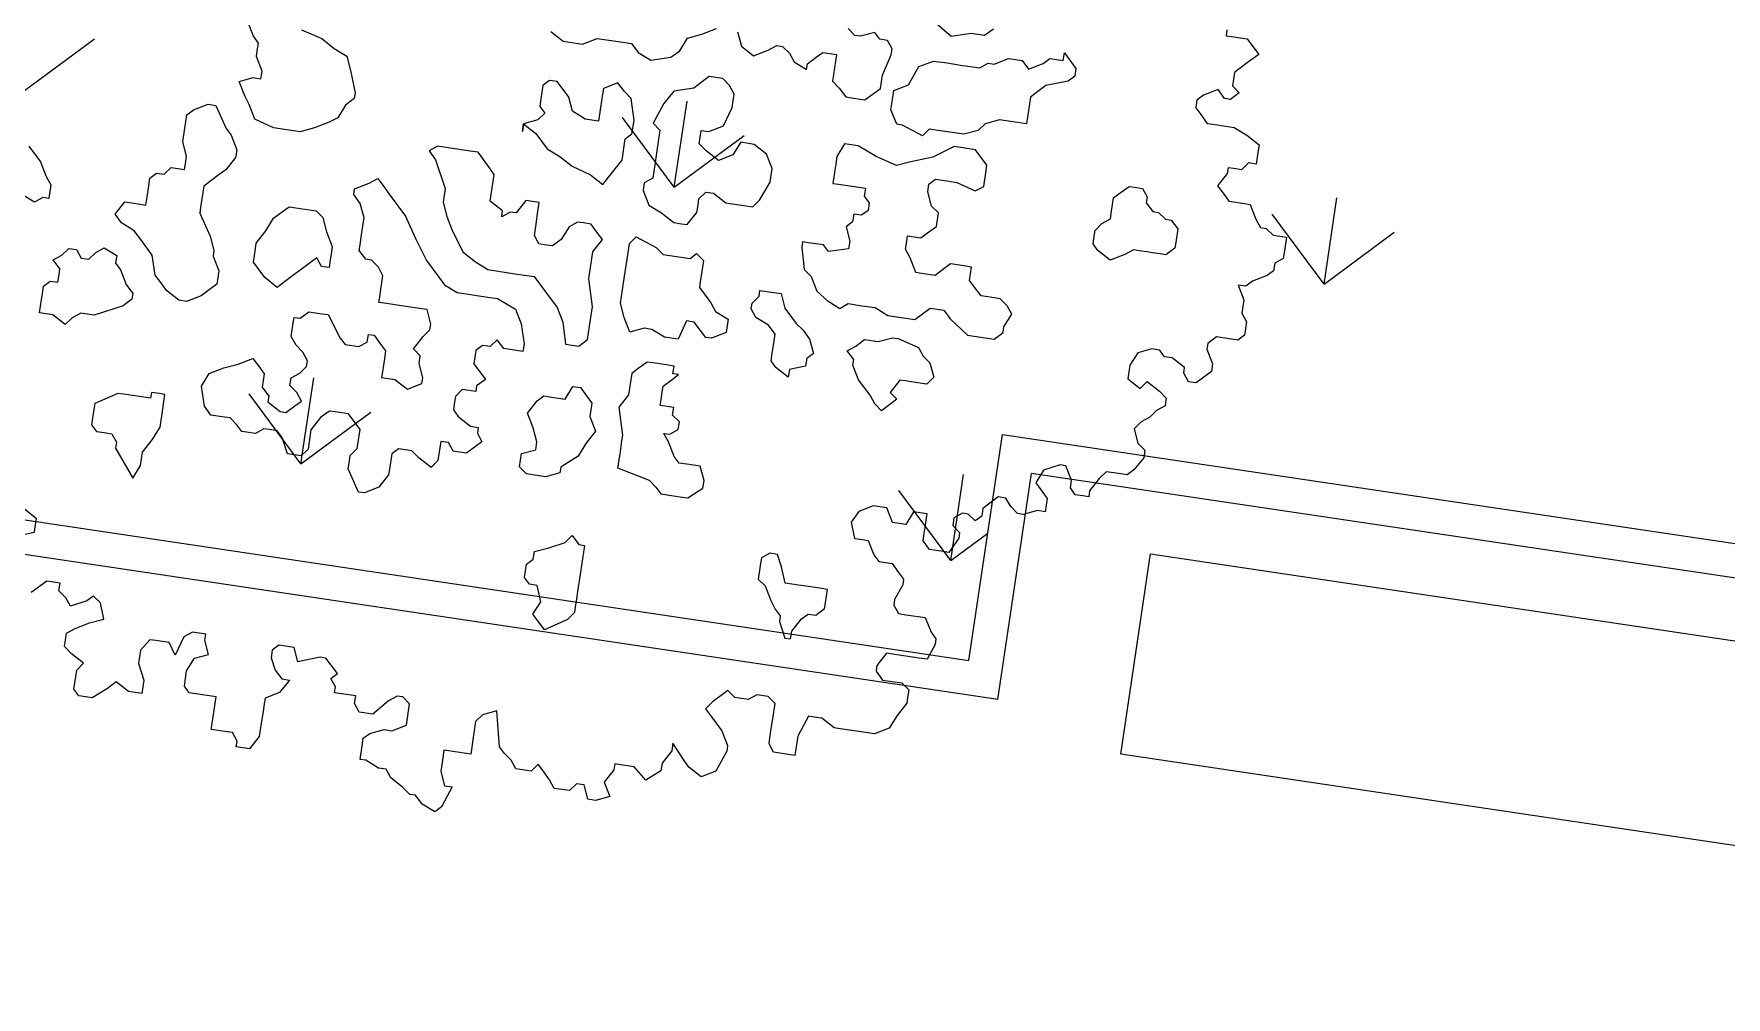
# Model space of a CAD drawing. Header units: millimetres. Extents: x 338 to 506, y 179 to 335.
# Drawn here: x 379.25 to 386.65, y 293.58 to 297.79 of the extents above; entities that cross this region are included whole.
import ezdxf

# ---------------------------------------------------------------- set-up
doc = ezdxf.new("R2010")
doc.units = ezdxf.units.MM
for name, color, linetype in [('ANDEN', 251, 'Continuous'), ('ARBOL-TOP', 3, 'Continuous'), ('MUROS', 32, 'Continuous'), ('REJAS', 151, 'Continuous')]:
    doc.layers.add(name, color=color, linetype=linetype)

# ---------------------------------------------------------------- blocks, each defined once
blk = doc.blocks.new('*X956')
at = {"color": 0}
for p, q in [((112.5023, 123.4541), (112.7717, 123.1847)), ((111.0654, 122.0172), (111.3348, 122.2867)), ((111.0654, 122.0172), (111.3348, 121.7478)), ((111.0654, 122.0172), (111.4464, 122.0172)), ((112.5023, 120.5804), (112.7717, 120.8498)), ((112.5023, 120.5804), (112.7717, 120.311)), ((112.5023, 120.5804), (112.8833, 120.5804)), ((111.0654, 119.1436), (111.3348, 119.413)), ((111.0654, 119.1436), (111.2079, 119.0011)), ((111.0654, 119.1436), (111.4464, 119.1436)), ((112.5023, 117.7067), (112.7717, 117.9761)), ((112.5023, 117.7067), (112.7717, 117.4373)), ((112.5023, 117.7067), (112.8833, 117.7067))]:
    blk.add_line(p, q, dxfattribs=at)
blk = doc.blocks.new('ARBOLITO')
at = {"linetype": 'ByBlock'}
for points in [[(463.2956, 69.1652), (463.2956, 69.1589), (463.3039, 69.1589), (463.3185, 69.1589), (463.333, 69.1444), (463.3247, 69.1361), (463.3185, 69.1298), (463.3102, 69.1215), (463.3102, 69.107), (463.3185, 69.1008), (463.3102, 69.0924), (463.3039, 69.0924), (463.2956, 69.1008), (463.2811, 69.0924), (463.2749, 69.0862), (463.2749, 69.0779), (463.2811, 69.0717), (463.2894, 69.0633), (463.2956, 69.0633), (463.3185, 69.0633), (463.333, 69.0571), (463.3476, 69.0488), (463.3476, 69.0426), (463.3476, 69.028), (463.3393, 69.028), (463.333, 69.0197), (463.3247, 69.0197), (463.3185, 69.0197), (463.3185, 69.0135), (463.3102, 68.9989), (463.3185, 68.9906), (463.3247, 68.9844), (463.3393, 68.9844), (463.3476, 68.9844), (463.3559, 68.9698), (463.3621, 68.9615), (463.3684, 68.9615), (463.3767, 68.9553), (463.3912, 68.9553), (463.3912, 68.9408), (463.3912, 68.9324), (463.3829, 68.9262), (463.3829, 68.9179), (463.3767, 68.9117), (463.3621, 68.9034), (463.3559, 68.8971), (463.3476, 68.8971), (463.3559, 68.8826), (463.3559, 68.868), (463.3621, 68.8597), (463.3621, 68.8452), (463.3559, 68.8389), (463.333, 68.8389), (463.3247, 68.8306), (463.3247, 68.8244), (463.333, 68.8098), (463.333, 68.8015), (463.3185, 68.787), (463.3102, 68.787), (463.3039, 68.7953), (463.3039, 68.8015), (463.2894, 68.8098), (463.2811, 68.8098), (463.2749, 68.8161), (463.2665, 68.8161), (463.252, 68.8098), (463.2458, 68.7953), (463.2458, 68.7808), (463.2603, 68.7724), (463.2665, 68.7808), (463.2811, 68.7724), (463.2894, 68.7662), (463.2894, 68.7579), (463.2811, 68.7517), (463.2749, 68.7434), (463.2665, 68.7371), (463.2603, 68.7288), (463.2665, 68.7143), (463.2749, 68.708), (463.2749, 68.6997), (463.2665, 68.6852), (463.2603, 68.6789), (463.2458, 68.6789), (463.2375, 68.6789), (463.2312, 68.6706), (463.2229, 68.6561), (463.2229, 68.6498), (463.2167, 68.6498), (463.2084, 68.6498), (463.2021, 68.6561), (463.2021, 68.6644), (463.1938, 68.6789), (463.1876, 68.6789), (463.171, 68.6706), (463.1647, 68.6561), (463.1793, 68.6415), (463.1793, 68.627), (463.171, 68.627), (463.1564, 68.6208), (463.1502, 68.6208), (463.1419, 68.627), (463.1356, 68.6353), (463.1273, 68.6353), (463.1128, 68.6208), (463.1128, 68.6124), (463.1065, 68.6062), (463.0982, 68.6124), (463.092, 68.6124), (463.0837, 68.6062), (463.0837, 68.5979), (463.092, 68.5917), (463.092, 68.5854), (463.0837, 68.5688), (463.0775, 68.5688), (463.0629, 68.5688), (463.0546, 68.5771), (463.0546, 68.5854), (463.0546, 68.5917), (463.0546, 68.6062), (463.0401, 68.6062), (463.0338, 68.5917), (463.0193, 68.5917), (463.011, 68.6062), (462.9964, 68.6062), (462.9819, 68.5979), (462.9756, 68.5854), (462.9819, 68.5688), (462.9902, 68.5688), (462.9964, 68.5688), (463.0047, 68.5543), (463.011, 68.548), (463.0255, 68.548), (463.0338, 68.5397), (463.0401, 68.5335), (463.0401, 68.5273), (463.0338, 68.5106), (463.0338, 68.5044), (463.0401, 68.4961), (463.0484, 68.4961), (463.0691, 68.4961), (463.0775, 68.4815), (463.0837, 68.4753), (463.0837, 68.4691), (463.0775, 68.4524), (463.0691, 68.4524), (463.0546, 68.4524), (463.0401, 68.4524), (463.0338, 68.4524), (463.0255, 68.4379), (463.0255, 68.4317), (463.0338, 68.4234), (463.0546, 68.4234), (463.0629, 68.4171), (463.0629, 68.4088), (463.0629, 68.4026), (463.0546, 68.388), (463.0484, 68.3735), (463.0338, 68.3652), (463.0193, 68.3652), (462.9964, 68.3652), (462.9902, 68.3652), (462.9756, 68.3735), (462.9673, 68.3735), (462.9611, 68.3735), (462.9528, 68.3506), (462.9528, 68.3299), (462.9299, 68.3299), (462.9237, 68.3382), (462.9237, 68.3444), (462.9237, 68.3589), (462.9237, 68.3652), (462.9237, 68.3818), (462.9154, 68.388), (462.9029, 68.388), (462.8946, 68.3818), (462.8801, 68.3818), (462.8717, 68.388), (462.8655, 68.3818), (462.8572, 68.3735), (462.851, 68.3652), (462.8572, 68.3589), (462.8717, 68.3444), (462.8801, 68.3299), (462.8801, 68.3236), (462.8717, 68.3008), (462.8572, 68.2925), (462.8427, 68.3008), (462.8364, 68.307), (462.8219, 68.3236), (462.8219, 68.3153), (462.8136, 68.3008), (462.8136, 68.2925), (462.799, 68.28), (462.7845, 68.2925), (462.7699, 68.2925), (462.7637, 68.2925), (462.7637, 68.2862), (462.7554, 68.2717), (462.7637, 68.2571), (462.7491, 68.2509), (462.7408, 68.2509), (462.7346, 68.2654), (462.7263, 68.2654), (462.7201, 68.2571), (462.7034, 68.2571), (462.6972, 68.2654), (462.691, 68.2717), (462.6827, 68.28), (462.6764, 68.2717), (462.6598, 68.2717), (462.6536, 68.28), (462.6453, 68.2862), (462.639, 68.2925), (462.6307, 68.3299), (462.6162, 68.3236), (462.6099, 68.3153), (462.6099, 68.3008), (462.6099, 68.28), (462.5954, 68.28), (462.5808, 68.28), (462.5808, 68.2717), (462.5808, 68.2571), (462.5871, 68.2426), (462.5954, 68.2426), (462.5871, 68.2197), (462.5808, 68.2135), (462.5663, 68.2197), (462.558, 68.228), (462.5517, 68.228), (462.5434, 68.2343), (462.5289, 68.2426), (462.5227, 68.2509), (462.5143, 68.2509), (462.4998, 68.2571), (462.4936, 68.2571), (462.4936, 68.2717), (462.4936, 68.28), (462.4998, 68.2862), (462.5143, 68.2925), (462.5227, 68.2925), (462.5372, 68.3008), (462.5372, 68.3236), (462.5289, 68.3299), (462.5227, 68.3299), (462.5143, 68.3236), (462.4998, 68.307), (462.4853, 68.307), (462.479, 68.3153), (462.479, 68.3236), (462.4562, 68.3236), (462.4562, 68.3299), (462.4499, 68.3382), (462.4562, 68.3444), (462.4416, 68.3589), (462.4354, 68.3589), (462.4125, 68.3506), (462.4063, 68.3652), (462.3897, 68.3652), (462.3834, 68.3589), (462.3834, 68.3506), (462.3897, 68.3382), (462.398, 68.3299), (462.4063, 68.3299), (462.398, 68.3153), (462.3834, 68.307), (462.3834, 68.3008), (462.3834, 68.2925), (462.3834, 68.28), (462.3834, 68.2654), (462.3751, 68.2509), (462.3606, 68.2509), (462.3606, 68.2571), (462.3543, 68.2654), (462.346, 68.2654), (462.3315, 68.2654), (462.3315, 68.2717), (462.3315, 68.2862), (462.3315, 68.3008), (462.3169, 68.3008), (462.3024, 68.3008), (462.2962, 68.307), (462.2962, 68.3153), (462.2962, 68.3236), (462.3024, 68.3382), (462.3169, 68.3444), (462.3107, 68.3589), (462.3107, 68.3652), (462.2962, 68.3652), (462.2879, 68.3589), (462.2816, 68.3382), (462.2733, 68.3506), (462.2588, 68.3506), (462.2525, 68.3506), (462.2442, 68.3382), (462.2442, 68.3236), (462.2525, 68.307), (462.2525, 68.2925), (462.238, 68.2925), (462.2234, 68.3008), (462.2151, 68.2925), (462.2006, 68.28), (462.186, 68.28), (462.1798, 68.2862), (462.1798, 68.307), (462.186, 68.3153), (462.1715, 68.3236), (462.1632, 68.3299), (462.1632, 68.3444), (462.1715, 68.3506), (462.186, 68.3589), (462.2006, 68.3652), (462.1944, 68.3818), (462.186, 68.388), (462.1798, 68.3818), (462.1632, 68.3735), (462.1569, 68.3818), (462.1486, 68.388), (462.1486, 68.3963), (462.1341, 68.3963), (462.1195, 68.3818)], [(462.0905, 68.4379), (462.1133, 68.4462), (462.1133, 68.4524), (462.1133, 68.4608), (462.0988, 68.4691)], [(463.2956, 69.1652), (463.2956, 69.1589), (463.3039, 69.1589), (463.3185, 69.1589), (463.333, 69.1444), (463.3247, 69.1361), (463.3185, 69.1298), (463.3102, 69.1215), (463.3102, 69.107), (463.3185, 69.1008), (463.3102, 69.0924), (463.3039, 69.0924), (463.2956, 69.1008), (463.2811, 69.0924), (463.2749, 69.0862), (463.2749, 69.0779), (463.2811, 69.0717), (463.2894, 69.0633), (463.2956, 69.0633), (463.3185, 69.0633), (463.333, 69.0571), (463.3476, 69.0488), (463.3476, 69.0426), (463.3476, 69.028), (463.3393, 69.028), (463.333, 69.0197), (463.3247, 69.0197), (463.3185, 69.0197), (463.3185, 69.0135), (463.3102, 68.9989), (463.3185, 68.9906), (463.3247, 68.9844), (463.3393, 68.9844), (463.3476, 68.9844), (463.3559, 68.9698), (463.3621, 68.9615), (463.3684, 68.9615), (463.3767, 68.9553), (463.3912, 68.9553), (463.3912, 68.9408), (463.3912, 68.9324), (463.3829, 68.9262), (463.3829, 68.9179), (463.3767, 68.9117), (463.3621, 68.9034), (463.3559, 68.8971), (463.3476, 68.8971), (463.3559, 68.8826), (463.3559, 68.868), (463.3621, 68.8597), (463.3621, 68.8452), (463.3559, 68.8389), (463.333, 68.8389), (463.3247, 68.8306), (463.3247, 68.8244), (463.333, 68.8098), (463.333, 68.8015), (463.3185, 68.787), (463.3102, 68.787), (463.3039, 68.7953), (463.3039, 68.8015), (463.2894, 68.8098), (463.2811, 68.8098), (463.2749, 68.8161), (463.2665, 68.8161), (463.252, 68.8098), (463.2458, 68.7953), (463.2458, 68.7808), (463.2603, 68.7724), (463.2665, 68.7808), (463.2811, 68.7724), (463.2894, 68.7662), (463.2894, 68.7579), (463.2811, 68.7517), (463.2749, 68.7434), (463.2665, 68.7371), (463.2603, 68.7288), (463.2665, 68.7143), (463.2749, 68.708), (463.2749, 68.6997), (463.2665, 68.6852), (463.2603, 68.6789), (463.2458, 68.6789), (463.2375, 68.6789), (463.2312, 68.6706), (463.2229, 68.6561), (463.2229, 68.6498), (463.2167, 68.6498), (463.2084, 68.6498), (463.2021, 68.6561), (463.2021, 68.6644), (463.1938, 68.6789), (463.1876, 68.6789), (463.171, 68.6706), (463.1647, 68.6561), (463.1793, 68.6415), (463.1793, 68.627), (463.171, 68.627), (463.1564, 68.6208), (463.1502, 68.6208), (463.1419, 68.627), (463.1356, 68.6353), (463.1273, 68.6353), (463.1128, 68.6208), (463.1128, 68.6124), (463.1065, 68.6062), (463.0982, 68.6124), (463.092, 68.6124), (463.0837, 68.6062), (463.0837, 68.5979), (463.092, 68.5917), (463.092, 68.5854), (463.0837, 68.5688), (463.0775, 68.5688), (463.0629, 68.5688), (463.0546, 68.5771), (463.0546, 68.5854), (463.0546, 68.5917), (463.0546, 68.6062), (463.0401, 68.6062), (463.0338, 68.5917), (463.0193, 68.5917), (463.011, 68.6062), (462.9964, 68.6062), (462.9819, 68.5979), (462.9756, 68.5854), (462.9819, 68.5688), (462.9902, 68.5688), (462.9964, 68.5688), (463.0047, 68.5543), (463.011, 68.548), (463.0255, 68.548), (463.0338, 68.5397), (463.0401, 68.5335), (463.0401, 68.5273), (463.0338, 68.5106), (463.0338, 68.5044), (463.0401, 68.4961), (463.0484, 68.4961), (463.0691, 68.4961), (463.0775, 68.4815), (463.0837, 68.4753), (463.0837, 68.4691), (463.0775, 68.4524), (463.0691, 68.4524), (463.0546, 68.4524), (463.0401, 68.4524), (463.0338, 68.4524), (463.0255, 68.4379), (463.0255, 68.4317), (463.0338, 68.4234), (463.0546, 68.4234), (463.0629, 68.4171), (463.0629, 68.4088), (463.0629, 68.4026), (463.0546, 68.388), (463.0484, 68.3735), (463.0338, 68.3652), (463.0193, 68.3652), (462.9964, 68.3652), (462.9902, 68.3652), (462.9756, 68.3735), (462.9673, 68.3735), (462.9611, 68.3735), (462.9528, 68.3506), (462.9528, 68.3299), (462.9299, 68.3299), (462.9237, 68.3382), (462.9237, 68.3444), (462.9237, 68.3589), (462.9237, 68.3652), (462.9237, 68.3818), (462.9154, 68.388), (462.9029, 68.388), (462.8946, 68.3818), (462.8801, 68.3818), (462.8717, 68.388), (462.8655, 68.3818), (462.8572, 68.3735), (462.851, 68.3652), (462.8572, 68.3589), (462.8717, 68.3444), (462.8801, 68.3299), (462.8801, 68.3236), (462.8717, 68.3008), (462.8572, 68.2925), (462.8427, 68.3008), (462.8364, 68.307), (462.8219, 68.3236), (462.8219, 68.3153), (462.8136, 68.3008), (462.8136, 68.2925), (462.799, 68.28), (462.7845, 68.2925), (462.7699, 68.2925), (462.7637, 68.2925), (462.7637, 68.2862), (462.7554, 68.2717), (462.7637, 68.2571), (462.7491, 68.2509), (462.7408, 68.2509), (462.7346, 68.2654), (462.7263, 68.2654), (462.7201, 68.2571), (462.7034, 68.2571), (462.6972, 68.2654), (462.691, 68.2717), (462.6827, 68.28), (462.6764, 68.2717), (462.6598, 68.2717), (462.6536, 68.28), (462.6453, 68.2862), (462.639, 68.2925), (462.6307, 68.3299), (462.6162, 68.3236), (462.6099, 68.3153), (462.6099, 68.3008), (462.6099, 68.28), (462.5954, 68.28), (462.5808, 68.28), (462.5808, 68.2717), (462.5808, 68.2571), (462.5871, 68.2426), (462.5954, 68.2426), (462.5871, 68.2197), (462.5808, 68.2135), (462.5663, 68.2197), (462.558, 68.228), (462.5517, 68.228), (462.5434, 68.2343), (462.5289, 68.2426), (462.5227, 68.2509), (462.5143, 68.2509), (462.4998, 68.2571), (462.4936, 68.2571), (462.4936, 68.2717), (462.4936, 68.28), (462.4998, 68.2862), (462.5143, 68.2925), (462.5227, 68.2925), (462.5372, 68.3008), (462.5372, 68.3236), (462.5289, 68.3299), (462.5227, 68.3299), (462.5143, 68.3236), (462.4998, 68.307), (462.4853, 68.307), (462.479, 68.3153), (462.479, 68.3236), (462.4562, 68.3236), (462.4562, 68.3299), (462.4499, 68.3382), (462.4562, 68.3444), (462.4416, 68.3589), (462.4354, 68.3589), (462.4125, 68.3506), (462.4063, 68.3652), (462.3897, 68.3652), (462.3834, 68.3589), (462.3834, 68.3506), (462.3897, 68.3382), (462.398, 68.3299), (462.4063, 68.3299), (462.398, 68.3153), (462.3834, 68.307), (462.3834, 68.3008), (462.3834, 68.2925), (462.3834, 68.28), (462.3834, 68.2654), (462.3751, 68.2509), (462.3606, 68.2509), (462.3606, 68.2571), (462.3543, 68.2654), (462.346, 68.2654), (462.3315, 68.2654), (462.3315, 68.2717), (462.3315, 68.2862), (462.3315, 68.3008), (462.3169, 68.3008), (462.3024, 68.3008), (462.2962, 68.307), (462.2962, 68.3153), (462.2962, 68.3236), (462.3024, 68.3382), (462.3169, 68.3444), (462.3107, 68.3589), (462.3107, 68.3652), (462.2962, 68.3652), (462.2879, 68.3589), (462.2816, 68.3382), (462.2733, 68.3506), (462.2588, 68.3506), (462.2525, 68.3506), (462.2442, 68.3382), (462.2442, 68.3236), (462.2525, 68.307), (462.2525, 68.2925), (462.238, 68.2925), (462.2234, 68.3008), (462.2151, 68.2925), (462.2006, 68.28), (462.186, 68.28), (462.1798, 68.2862), (462.1798, 68.307), (462.186, 68.3153), (462.1715, 68.3236), (462.1632, 68.3299), (462.1632, 68.3444), (462.1715, 68.3506), (462.186, 68.3589), (462.2006, 68.3652), (462.1944, 68.3818), (462.186, 68.388), (462.1798, 68.3818), (462.1632, 68.3735), (462.1569, 68.3818), (462.1486, 68.388), (462.1486, 68.3963), (462.1341, 68.3963), (462.1195, 68.3818)], [(462.0905, 68.4379), (462.1133, 68.4462), (462.1133, 68.4524), (462.1133, 68.4608), (462.0988, 68.4691)], [(462.5808, 69.0571), (462.5954, 69.0488), (462.6162, 69.0488), (462.6307, 69.0571), (462.6536, 69.0571), (462.6681, 69.0571), (462.6764, 69.0488), (462.691, 69.0426), (462.7117, 69.0488), (462.7201, 69.0571), (462.7263, 69.0717), (462.7408, 69.0779), (462.7554, 69.0862)], [(462.7782, 69.0862), (462.7845, 69.0717), (462.799, 69.0633), (462.8136, 69.0717), (462.8219, 69.0779), (462.8281, 69.0779), (462.8364, 69.0717), (462.8427, 69.0633), (462.8572, 69.0571), (462.8572, 69.0633), (462.8655, 69.0717), (462.8717, 69.0779), (462.8863, 69.0779), (462.8863, 69.0633), (462.8863, 69.0488), (462.8946, 69.0426), (462.9029, 69.0343), (462.9091, 69.0343), (462.9237, 69.0343), (462.9382, 69.0488), (462.9382, 69.0633), (462.9445, 69.0862), (462.9445, 69.0924), (462.9382, 69.1008), (462.9299, 69.1008), (462.9237, 69.107), (462.9091, 69.1008), (462.9029, 69.1008), (462.8946, 69.107)], [(462.9819, 69.1298), (463.0047, 69.1153), (463.0255, 69.1215), (463.0401, 69.1215), (463.0484, 69.1298)], [(462.5808, 69.0571), (462.5954, 69.0488), (462.6162, 69.0488), (462.6307, 69.0571), (462.6536, 69.0571), (462.6681, 69.0571), (462.6764, 69.0488), (462.691, 69.0426), (462.7117, 69.0488), (462.7201, 69.0571), (462.7263, 69.0717), (462.7408, 69.0779), (462.7554, 69.0862)], [(462.7782, 69.0862), (462.7845, 69.0717), (462.799, 69.0633), (462.8136, 69.0717), (462.8219, 69.0779), (462.8281, 69.0779), (462.8364, 69.0717), (462.8427, 69.0633), (462.8572, 69.0571), (462.8572, 69.0633), (462.8655, 69.0717), (462.8717, 69.0779), (462.8863, 69.0779), (462.8863, 69.0633), (462.8863, 69.0488), (462.8946, 69.0426), (462.9029, 69.0343), (462.9091, 69.0343), (462.9237, 69.0343), (462.9382, 69.0488), (462.9382, 69.0633), (462.9445, 69.0862), (462.9445, 69.0924), (462.9382, 69.1008), (462.9299, 69.1008), (462.9237, 69.107), (462.9091, 69.1008), (462.9029, 69.1008), (462.8946, 69.107)], [(462.9819, 69.1298), (463.0047, 69.1153), (463.0255, 69.1215), (463.0401, 69.1215), (463.0484, 69.1298)], [(462.9611, 69.0135), (462.9528, 69.028), (462.9528, 69.0343), (462.9528, 69.0488), (462.9673, 69.0571), (462.9756, 69.0779), (462.9902, 69.0862), (463.0047, 69.0862), (463.0193, 69.0862), (463.0401, 69.0862), (463.0484, 69.0924), (463.0546, 69.0924), (463.0691, 69.1008), (463.0837, 69.1008), (463.092, 69.0924), (463.1065, 69.1008), (463.1128, 69.107), (463.1273, 69.107), (463.1273, 69.1153), (463.1419, 69.1008), (463.1419, 69.0924), (463.1356, 69.0862), (463.1128, 69.0779), (463.1065, 69.0717), (463.0982, 69.0633), (463.0982, 69.0488), (463.0982, 69.0343), (463.0837, 69.0343), (463.0691, 69.0343), (463.0546, 69.028), (463.0484, 69.0197), (463.0338, 69.0135), (463.011, 69.0135), (462.9964, 69.0135), (462.9902, 69.0052), (462.9673, 69.0135), (462.9611, 69.0135), (462.9611, 69.0135)], [(462.9611, 69.0135), (462.9528, 69.028), (462.9528, 69.0343), (462.9528, 69.0488), (462.9673, 69.0571), (462.9756, 69.0779), (462.9902, 69.0862), (463.0047, 69.0862), (463.0193, 69.0862), (463.0401, 69.0862), (463.0484, 69.0924), (463.0546, 69.0924), (463.0691, 69.1008), (463.0837, 69.1008), (463.092, 69.0924), (463.1065, 69.1008), (463.1128, 69.107), (463.1273, 69.107), (463.1273, 69.1153), (463.1419, 69.1008), (463.1419, 69.0924), (463.1356, 69.0862), (463.1128, 69.0779), (463.1065, 69.0717), (463.0982, 69.0633), (463.0982, 69.0488), (463.0982, 69.0343), (463.0837, 69.0343), (463.0691, 69.0343), (463.0546, 69.028), (463.0484, 69.0197), (463.0338, 69.0135), (463.011, 69.0135), (462.9964, 69.0135), (462.9902, 69.0052), (462.9673, 69.0135), (462.9611, 69.0135)], [(462.2733, 68.9324), (462.2671, 68.9408), (462.2588, 68.9553), (462.2733, 68.9615), (462.2816, 68.9615), (462.2816, 68.9698), (462.2733, 68.9844), (462.2733, 68.9906), (462.2733, 68.9989), (462.2671, 69.0052), (462.2588, 69.0197)], [(462.3169, 69.0197), (462.3398, 69.0135), (462.3543, 69.0052), (462.3689, 68.9989), (462.3751, 68.9844), (462.3834, 68.9615), (462.3834, 68.9553), (462.3751, 68.947), (462.3689, 68.9324), (462.3606, 68.9262), (462.346, 68.9179), (462.3315, 68.9117), (462.3024, 68.9117), (462.2816, 68.9179), (462.2733, 68.9324), (462.2733, 68.9324)], [(462.2733, 68.9324), (462.2671, 68.9408), (462.2588, 68.9553), (462.2733, 68.9615), (462.2816, 68.9615), (462.2816, 68.9698), (462.2733, 68.9844), (462.2733, 68.9906), (462.2733, 68.9989), (462.2671, 69.0052), (462.2588, 69.0197)], [(462.3169, 69.0197), (462.3398, 69.0135), (462.3543, 69.0052), (462.3689, 68.9989), (462.3751, 68.9844), (462.3834, 68.9615), (462.3834, 68.9553), (462.3751, 68.947), (462.3689, 68.9324), (462.3606, 68.9262), (462.346, 68.9179), (462.3315, 68.9117), (462.3024, 68.9117), (462.2816, 68.9179), (462.2733, 68.9324)], [(462.7034, 68.9034), (462.7117, 68.8888), (462.7263, 68.8826), (462.7408, 68.8743), (462.7491, 68.8743), (462.7554, 68.8743), (462.7637, 68.8888), (462.7637, 68.8971), (462.7637, 68.9034), (462.7699, 68.9117), (462.7782, 68.9117), (462.7928, 68.9034), (462.8073, 68.9034), (462.8219, 68.9034), (462.8281, 68.9117), (462.8364, 68.9324), (462.8364, 68.947), (462.8281, 68.9615), (462.8136, 68.9698), (462.8073, 68.9698), (462.799, 68.9698), (462.7928, 68.9553), (462.7782, 68.947), (462.7637, 68.9553), (462.7554, 68.9615), (462.7554, 68.9761), (462.7637, 68.9761), (462.7782, 68.9844), (462.7845, 69.0052), (462.7845, 69.0197), (462.7782, 69.028), (462.7699, 69.0343), (462.7554, 69.0343), (462.7491, 69.028), (462.7408, 69.0197), (462.7201, 69.0135), (462.7117, 68.9989), (462.7034, 68.9761), (462.7117, 68.9698), (462.7117, 68.9553), (462.7117, 68.9324), (462.7117, 68.9179), (462.7034, 68.9117), (462.7034, 68.9034), (462.7034, 68.9034)], [(462.7034, 68.9034), (462.7117, 68.8888), (462.7263, 68.8826), (462.7408, 68.8743), (462.7491, 68.8743), (462.7554, 68.8743), (462.7637, 68.8888), (462.7637, 68.8971), (462.7637, 68.9034), (462.7699, 68.9117), (462.7782, 68.9117), (462.7928, 68.9034), (462.8073, 68.9034), (462.8219, 68.9034), (462.8281, 68.9117), (462.8364, 68.9324), (462.8364, 68.947), (462.8281, 68.9615), (462.8136, 68.9698), (462.8073, 68.9698), (462.799, 68.9698), (462.7928, 68.9553), (462.7782, 68.947), (462.7637, 68.9553), (462.7554, 68.9615), (462.7554, 68.9761), (462.7637, 68.9761), (462.7782, 68.9844), (462.7845, 69.0052), (462.7845, 69.0197), (462.7782, 69.028), (462.7699, 69.0343), (462.7554, 69.0343), (462.7491, 69.028), (462.7408, 69.0197), (462.7201, 69.0135), (462.7117, 68.9989), (462.7034, 68.9761), (462.7117, 68.9698), (462.7117, 68.9553), (462.7117, 68.9324), (462.7117, 68.9179), (462.7034, 68.9117), (462.7034, 68.9034)], [(462.5663, 68.9553), (462.5808, 68.947), (462.5954, 68.9324), (462.6099, 68.9262), (462.6245, 68.9179), (462.6453, 68.9117), (462.6598, 68.9034), (462.6681, 68.9179), (462.6764, 68.9324), (462.6764, 68.9553), (462.6827, 68.9615), (462.6827, 68.9761), (462.6764, 68.9989), (462.6681, 69.0052), (462.6598, 69.0135), (462.6453, 69.0052), (462.6453, 68.9989), (462.6453, 68.9844), (462.6453, 68.9698), (462.6307, 68.9698), (462.6162, 68.9761), (462.6099, 68.9906), (462.5954, 69.0052), (462.5871, 69.0052), (462.5808, 68.9989), (462.5808, 68.9844), (462.5808, 68.9761), (462.5871, 68.9698), (462.5808, 68.9615), (462.5663, 68.9553), (462.5663, 68.947), (462.5663, 68.9553), (462.5663, 68.9553)], [(462.5663, 68.9553), (462.5808, 68.947), (462.5954, 68.9324), (462.6099, 68.9262), (462.6245, 68.9179), (462.6453, 68.9117), (462.6598, 68.9034), (462.6681, 68.9179), (462.6764, 68.9324), (462.6764, 68.9553), (462.6827, 68.9615), (462.6827, 68.9761), (462.6764, 68.9989), (462.6681, 69.0052), (462.6598, 69.0135), (462.6453, 69.0052), (462.6453, 68.9989), (462.6453, 68.9844), (462.6453, 68.9698), (462.6307, 68.9698), (462.6162, 68.9761), (462.6099, 68.9906), (462.5954, 69.0052), (462.5871, 69.0052), (462.5808, 68.9989), (462.5808, 68.9844), (462.5808, 68.9761), (462.5871, 68.9698), (462.5808, 68.9615), (462.5663, 68.9553), (462.5663, 68.947), (462.5663, 68.9553)], [(462.9091, 68.868), (462.9029, 68.8743), (462.8863, 68.8743), (462.8801, 68.8743), (462.8801, 68.868), (462.8863, 68.8452), (462.8946, 68.8389), (462.9029, 68.8244), (462.9154, 68.8161), (462.9299, 68.8098), (462.9382, 68.8161), (462.9528, 68.8161), (462.9673, 68.8161), (462.9819, 68.8098), (462.9964, 68.8098), (463.011, 68.8098), (463.0255, 68.8244), (463.0401, 68.8244), (463.0484, 68.8161), (463.0691, 68.8015), (463.0837, 68.8015), (463.0982, 68.8015), (463.1065, 68.8098), (463.1065, 68.8161), (463.1128, 68.8306), (463.1065, 68.8389), (463.0982, 68.8452), (463.092, 68.8452), (463.0775, 68.8452), (463.0691, 68.8535), (463.0629, 68.8597), (463.0629, 68.8743), (463.0546, 68.8743), (463.0401, 68.8743), (463.0338, 68.868), (463.0255, 68.8597), (463.011, 68.8597), (463.0047, 68.8597), (462.9964, 68.8743), (462.9902, 68.8826), (462.9902, 68.8888), (462.9902, 68.8971), (463.0047, 68.8971), (463.011, 68.9034), (463.0193, 68.9117), (463.0193, 68.9262), (463.011, 68.9324), (463.0047, 68.947), (463.0047, 68.9553), (463.011, 68.9615), (463.0255, 68.9615), (463.0338, 68.9615), (463.0546, 68.9553), (463.0629, 68.9615), (463.0629, 68.9761), (463.0629, 68.9844), (463.0484, 68.9989), (463.0255, 68.9989), (463.0047, 68.9844), (462.9819, 68.9761), (462.9673, 68.9698), (462.9445, 68.9761), (462.9237, 68.9844), (462.9091, 68.9844), (462.9029, 68.9698), (462.9029, 68.9615), (462.9029, 68.9553), (462.9029, 68.9408), (462.9091, 68.9408), (462.9237, 68.9408), (462.9382, 68.9408), (462.9382, 68.9324), (462.9445, 68.9262), (462.9445, 68.9179), (462.9382, 68.9117), (462.9299, 68.9117), (462.9299, 68.9034), (462.9237, 68.8971), (462.9299, 68.8826), (462.9299, 68.8743), (462.9091, 68.868), (462.9091, 68.868)], [(462.9091, 68.868), (462.9029, 68.8743), (462.8863, 68.8743), (462.8801, 68.8743), (462.8801, 68.868), (462.8863, 68.8452), (462.8946, 68.8389), (462.9029, 68.8244), (462.9154, 68.8161), (462.9299, 68.8098), (462.9382, 68.8161), (462.9528, 68.8161), (462.9673, 68.8161), (462.9819, 68.8098), (462.9964, 68.8098), (463.011, 68.8098), (463.0255, 68.8244), (463.0401, 68.8244), (463.0484, 68.8161), (463.0691, 68.8015), (463.0837, 68.8015), (463.0982, 68.8015), (463.1065, 68.8098), (463.1065, 68.8161), (463.1128, 68.8306), (463.1065, 68.8389), (463.0982, 68.8452), (463.092, 68.8452), (463.0775, 68.8452), (463.0691, 68.8535), (463.0629, 68.8597), (463.0629, 68.8743), (463.0546, 68.8743), (463.0401, 68.8743), (463.0338, 68.868), (463.0255, 68.8597), (463.011, 68.8597), (463.0047, 68.8597), (462.9964, 68.8743), (462.9902, 68.8826), (462.9902, 68.8888), (462.9902, 68.8971), (463.0047, 68.8971), (463.011, 68.9034), (463.0193, 68.9117), (463.0193, 68.9262), (463.011, 68.9324), (463.0047, 68.947), (463.0047, 68.9553), (463.011, 68.9615), (463.0255, 68.9615), (463.0338, 68.9615), (463.0546, 68.9553), (463.0629, 68.9615), (463.0629, 68.9761), (463.0629, 68.9844), (463.0484, 68.9989), (463.0255, 68.9989), (463.0047, 68.9844), (462.9819, 68.9761), (462.9673, 68.9698), (462.9445, 68.9761), (462.9237, 68.9844), (462.9091, 68.9844), (462.9029, 68.9698), (462.9029, 68.9615), (462.9029, 68.9553), (462.9029, 68.9408), (462.9091, 68.9408), (462.9237, 68.9408), (462.9382, 68.9408), (462.9382, 68.9324), (462.9445, 68.9262), (462.9445, 68.9179), (462.9382, 68.9117), (462.9299, 68.9117), (462.9299, 68.9034), (462.9237, 68.8971), (462.9299, 68.8826), (462.9299, 68.8743), (462.9091, 68.868)], [(463.2375, 68.9179), (463.2312, 68.9179), (463.2229, 68.9117), (463.2084, 68.9034), (463.1938, 68.9117), (463.1876, 68.9179), (463.1876, 68.9262), (463.1876, 68.9324), (463.1938, 68.9408), (463.2021, 68.947), (463.2021, 68.9553), (463.2021, 68.9698), (463.2084, 68.9761), (463.2167, 68.9844), (463.2229, 68.9844), (463.2312, 68.9844), (463.2375, 68.9761), (463.2375, 68.9698), (463.2458, 68.9615), (463.252, 68.9615), (463.2603, 68.9553), (463.2665, 68.9553), (463.2749, 68.947), (463.2749, 68.9324), (463.2749, 68.9262), (463.2665, 68.9179), (463.2603, 68.9179), (463.252, 68.9179), (463.2458, 68.9179), (463.2375, 68.9179), (463.2375, 68.9179)], [(463.2375, 68.9179), (463.2312, 68.9179), (463.2229, 68.9117), (463.2084, 68.9034), (463.1938, 68.9117), (463.1876, 68.9179), (463.1876, 68.9262), (463.1876, 68.9324), (463.1938, 68.9408), (463.2021, 68.947), (463.2021, 68.9553), (463.2021, 68.9698), (463.2084, 68.9761), (463.2167, 68.9844), (463.2229, 68.9844), (463.2312, 68.9844), (463.2375, 68.9761), (463.2375, 68.9698), (463.2458, 68.9615), (463.252, 68.9615), (463.2603, 68.9553), (463.2665, 68.9553), (463.2749, 68.947), (463.2749, 68.9324), (463.2749, 68.9262), (463.2665, 68.9179), (463.2603, 68.9179), (463.252, 68.9179), (463.2458, 68.9179), (463.2375, 68.9179)], [(462.2297, 68.7143), (462.2151, 68.7226), (462.2089, 68.7288), (462.2006, 68.7371), (462.1944, 68.7579), (462.1798, 68.7724), (462.1715, 68.7808), (462.1569, 68.787), (462.1486, 68.7953), (462.1569, 68.8098), (462.1715, 68.8098), (462.1798, 68.8098), (462.1798, 68.8161), (462.1798, 68.8306), (462.1798, 68.8389), (462.186, 68.8452), (462.1944, 68.8452), (462.2006, 68.8535), (462.2151, 68.8535), (462.2151, 68.8597), (462.2151, 68.868), (462.2089, 68.8826), (462.2089, 68.8971), (462.2089, 68.9117), (462.2151, 68.9179), (462.2297, 68.9262), (462.238, 68.9262), (462.2525, 68.9034), (462.2588, 68.8971), (462.2671, 68.8826), (462.2671, 68.8743), (462.2588, 68.8597), (462.2525, 68.8535), (462.238, 68.8389), (462.238, 68.8161), (462.238, 68.8098), (462.2525, 68.787), (462.2588, 68.7724), (462.2588, 68.7662), (462.2671, 68.7517), (462.2671, 68.7371), (462.2588, 68.7288), (462.2525, 68.7226), (462.238, 68.7143), (462.2297, 68.7143), (462.2297, 68.7143)], [(462.2297, 68.7143), (462.2151, 68.7226), (462.2089, 68.7288), (462.2006, 68.7371), (462.1944, 68.7579), (462.1798, 68.7724), (462.1715, 68.7808), (462.1569, 68.787), (462.1486, 68.7953), (462.1569, 68.8098), (462.1715, 68.8098), (462.1798, 68.8098), (462.1798, 68.8161), (462.1798, 68.8306), (462.1798, 68.8389), (462.186, 68.8452), (462.1944, 68.8452), (462.2006, 68.8535), (462.2151, 68.8535), (462.2151, 68.8597), (462.2151, 68.868), (462.2089, 68.8826), (462.2089, 68.8971), (462.2089, 68.9117), (462.2151, 68.9179), (462.2297, 68.9262), (462.238, 68.9262), (462.2525, 68.9034), (462.2588, 68.8971), (462.2671, 68.8826), (462.2671, 68.8743), (462.2588, 68.8597), (462.2525, 68.8535), (462.238, 68.8389), (462.238, 68.8161), (462.238, 68.8098), (462.2525, 68.787), (462.2588, 68.7724), (462.2588, 68.7662), (462.2671, 68.7517), (462.2671, 68.7371), (462.2588, 68.7288), (462.2525, 68.7226), (462.238, 68.7143), (462.2297, 68.7143)], [(462.4707, 68.9117), (462.479, 68.9034), (462.4936, 68.8743), (462.4936, 68.8597), (462.4998, 68.8452), (462.5081, 68.8306), (462.5227, 68.8098), (462.5372, 68.8015), (462.5517, 68.7953), (462.5808, 68.7953), (462.6016, 68.7953), (462.6162, 68.7808), (462.6307, 68.7662), (462.639, 68.7517), (462.6453, 68.7288), (462.6598, 68.7288), (462.6681, 68.7371), (462.6681, 68.7517), (462.6681, 68.7724), (462.6598, 68.8015), (462.6598, 68.8161), (462.6598, 68.8306), (462.6681, 68.8452), (462.6598, 68.8535), (462.6536, 68.8597), (462.6453, 68.8597), (462.639, 68.8597), (462.6307, 68.8535), (462.6245, 68.8389), (462.6162, 68.8306), (462.6099, 68.8306), (462.6016, 68.8306), (462.5954, 68.8389), (462.5954, 68.8535), (462.5954, 68.8597), (462.5954, 68.8743), (462.5808, 68.8743), (462.5725, 68.8597), (462.5663, 68.8597), (462.558, 68.8535), (462.558, 68.8597), (462.5434, 68.868), (462.5434, 68.8826), (462.5434, 68.8971), (462.5372, 68.9034), (462.5227, 68.9179), (462.5143, 68.9179), (462.4998, 68.9179), (462.479, 68.9179), (462.4707, 68.9117), (462.4707, 68.9117)], [(462.4707, 68.9117), (462.479, 68.9034), (462.4936, 68.8743), (462.4936, 68.8597), (462.4998, 68.8452), (462.5081, 68.8306), (462.5227, 68.8098), (462.5372, 68.8015), (462.5517, 68.7953), (462.5808, 68.7953), (462.6016, 68.7953), (462.6162, 68.7808), (462.6307, 68.7662), (462.639, 68.7517), (462.6453, 68.7288), (462.6598, 68.7288), (462.6681, 68.7371), (462.6681, 68.7517), (462.6681, 68.7724), (462.6598, 68.8015), (462.6598, 68.8161), (462.6598, 68.8306), (462.6681, 68.8452), (462.6598, 68.8535), (462.6536, 68.8597), (462.6453, 68.8597), (462.639, 68.8597), (462.6307, 68.8535), (462.6245, 68.8389), (462.6162, 68.8306), (462.6099, 68.8306), (462.6016, 68.8306), (462.5954, 68.8389), (462.5954, 68.8535), (462.5954, 68.8597), (462.5954, 68.8743), (462.5808, 68.8743), (462.5725, 68.8597), (462.5663, 68.8597), (462.558, 68.8535), (462.558, 68.8597), (462.5434, 68.868), (462.5434, 68.8826), (462.5434, 68.8971), (462.5372, 68.9034), (462.5227, 68.9179), (462.5143, 68.9179), (462.4998, 68.9179), (462.479, 68.9179), (462.4707, 68.9117)], [(462.0468, 68.8535), (462.0614, 68.8389), (462.0697, 68.8244), (462.0759, 68.8161), (462.0759, 68.8015), (462.0697, 68.8015), (462.0614, 68.7953), (462.0468, 68.8015)], [(462.0468, 68.8535), (462.0614, 68.8389), (462.0697, 68.8244), (462.0759, 68.8161), (462.0759, 68.8015), (462.0697, 68.8015), (462.0614, 68.7953), (462.0468, 68.8015)], [(462.2671, 68.627), (462.2733, 68.6415), (462.2879, 68.6498), (462.3024, 68.6561), (462.3169, 68.6644), (462.3253, 68.6561), (462.3315, 68.6498), (462.3315, 68.6353), (462.3398, 68.627), (462.3398, 68.6208), (462.3543, 68.6124), (462.3606, 68.6124), (462.3689, 68.6208), (462.3751, 68.627), (462.3689, 68.6353), (462.3606, 68.6415), (462.3606, 68.6498), (462.3689, 68.6561), (462.3751, 68.6644), (462.3751, 68.6706), (462.3689, 68.6789), (462.3606, 68.6852), (462.3543, 68.6935), (462.3543, 68.708), (462.3543, 68.7143), (462.3606, 68.7143), (462.3689, 68.7226), (462.3834, 68.7226), (462.3897, 68.7226), (462.4063, 68.6997), (462.4125, 68.6935), (462.4271, 68.6935), (462.4354, 68.6997), (462.4354, 68.708), (462.4416, 68.708), (462.4499, 68.6997), (462.4562, 68.6935), (462.4562, 68.6852), (462.4562, 68.6706), (462.4562, 68.6644), (462.4707, 68.6644), (462.4853, 68.6561), (462.4998, 68.6644), (462.4998, 68.6706), (462.4936, 68.6852), (462.4936, 68.6935), (462.4853, 68.6997), (462.4936, 68.7143), (462.4998, 68.7226), (462.4998, 68.7288), (462.4936, 68.7434), (462.4853, 68.7434), (462.4707, 68.7434), (462.4499, 68.7434), (462.4416, 68.7434), (462.4416, 68.7517), (462.4416, 68.7579), (462.4416, 68.7724), (462.4354, 68.7808), (462.4271, 68.787), (462.4208, 68.787), (462.4125, 68.7953), (462.4125, 68.8015), (462.4125, 68.8098), (462.4125, 68.8244), (462.4125, 68.8306), (462.4063, 68.8452), (462.398, 68.8535), (462.398, 68.8597), (462.4125, 68.868), (462.4208, 68.8743), (462.4271, 68.868), (462.4354, 68.8597), (462.4562, 68.8389), (462.4707, 68.8161), (462.4853, 68.7953), (462.4936, 68.787), (462.5081, 68.7724), (462.5227, 68.7662), (462.5372, 68.7662), (462.558, 68.7662), (462.5663, 68.7662), (462.5871, 68.7579), (462.5954, 68.7434), (462.6016, 68.7226), (462.6016, 68.7143), (462.5808, 68.7143), (462.5725, 68.7226), (462.5663, 68.7143), (462.558, 68.7143), (462.5517, 68.708), (462.5517, 68.6935), (462.5663, 68.6789), (462.558, 68.6706), (462.558, 68.6644), (462.5434, 68.6644), (462.5372, 68.6561), (462.5372, 68.6498), (462.5372, 68.6415), (462.5434, 68.6353), (462.558, 68.627), (462.5663, 68.627), (462.5663, 68.6208), (462.5725, 68.6124), (462.5663, 68.6062), (462.558, 68.5979), (462.5434, 68.5979), (462.5372, 68.6062), (462.5289, 68.6062), (462.5289, 68.5854), (462.5227, 68.5771), (462.5081, 68.5854), (462.4998, 68.5917), (462.4853, 68.5917), (462.479, 68.5854), (462.479, 68.5688), (462.479, 68.5626), (462.4707, 68.548), (462.4562, 68.5397), (462.4499, 68.5397), (462.4354, 68.5626), (462.4354, 68.5688), (462.4354, 68.5771), (462.4416, 68.5854), (462.4416, 68.6062), (462.4271, 68.6208), (462.4125, 68.6208), (462.4063, 68.6208), (462.398, 68.6124), (462.3897, 68.5979), (462.3897, 68.5771), (462.3834, 68.5688), (462.3689, 68.5688), (462.3606, 68.5854), (462.3543, 68.5917), (462.346, 68.5917), (462.3398, 68.5917), (462.3315, 68.5854), (462.3169, 68.5854), (462.3107, 68.5917), (462.3024, 68.5979), (462.2962, 68.5979), (462.2816, 68.5979), (462.2733, 68.6062), (462.2671, 68.627), (462.2671, 68.627)], [(462.2671, 68.627), (462.2733, 68.6415), (462.2879, 68.6498), (462.3024, 68.6561), (462.3169, 68.6644), (462.3253, 68.6561), (462.3315, 68.6498), (462.3315, 68.6353), (462.3398, 68.627), (462.3398, 68.6208), (462.3543, 68.6124), (462.3606, 68.6124), (462.3689, 68.6208), (462.3751, 68.627), (462.3689, 68.6353), (462.3606, 68.6415), (462.3606, 68.6498), (462.3689, 68.6561), (462.3751, 68.6644), (462.3751, 68.6706), (462.3689, 68.6789), (462.3606, 68.6852), (462.3543, 68.6935), (462.3543, 68.708), (462.3543, 68.7143), (462.3606, 68.7143), (462.3689, 68.7226), (462.3834, 68.7226), (462.3897, 68.7226), (462.4063, 68.6997), (462.4125, 68.6935), (462.4271, 68.6935), (462.4354, 68.6997), (462.4354, 68.708), (462.4416, 68.708), (462.4499, 68.6997), (462.4562, 68.6935), (462.4562, 68.6852), (462.4562, 68.6706), (462.4562, 68.6644), (462.4707, 68.6644), (462.4853, 68.6561), (462.4998, 68.6644), (462.4998, 68.6706), (462.4936, 68.6852), (462.4936, 68.6935), (462.4853, 68.6997), (462.4936, 68.7143), (462.4998, 68.7226), (462.4998, 68.7288), (462.4936, 68.7434), (462.4853, 68.7434), (462.4707, 68.7434), (462.4499, 68.7434), (462.4416, 68.7434), (462.4416, 68.7517), (462.4416, 68.7579), (462.4416, 68.7724), (462.4354, 68.7808), (462.4271, 68.787), (462.4208, 68.787), (462.4125, 68.7953), (462.4125, 68.8015), (462.4125, 68.8098), (462.4125, 68.8244), (462.4125, 68.8306), (462.4063, 68.8452), (462.398, 68.8535), (462.398, 68.8597), (462.4125, 68.868), (462.4208, 68.8743), (462.4271, 68.868), (462.4354, 68.8597), (462.4562, 68.8389), (462.4707, 68.8161), (462.4853, 68.7953), (462.4936, 68.787), (462.5081, 68.7724), (462.5227, 68.7662), (462.5372, 68.7662), (462.558, 68.7662), (462.5663, 68.7662), (462.5871, 68.7579), (462.5954, 68.7434), (462.6016, 68.7226), (462.6016, 68.7143), (462.5808, 68.7143), (462.5725, 68.7226), (462.5663, 68.7143), (462.558, 68.7143), (462.5517, 68.708), (462.5517, 68.6935), (462.5663, 68.6789), (462.558, 68.6706), (462.558, 68.6644), (462.5434, 68.6644), (462.5372, 68.6561), (462.5372, 68.6498), (462.5372, 68.6415), (462.5434, 68.6353), (462.558, 68.627), (462.5663, 68.627), (462.5663, 68.6208), (462.5725, 68.6124), (462.5663, 68.6062), (462.558, 68.5979), (462.5434, 68.5979), (462.5372, 68.6062), (462.5289, 68.6062), (462.5289, 68.5854), (462.5227, 68.5771), (462.5081, 68.5854), (462.4998, 68.5917), (462.4853, 68.5917), (462.479, 68.5854), (462.479, 68.5688), (462.479, 68.5626), (462.4707, 68.548), (462.4562, 68.5397), (462.4499, 68.5397), (462.4354, 68.5626), (462.4354, 68.5688), (462.4354, 68.5771), (462.4416, 68.5854), (462.4416, 68.6062), (462.4271, 68.6208), (462.4125, 68.6208), (462.4063, 68.6208), (462.398, 68.6124), (462.3897, 68.5979), (462.3897, 68.5771), (462.3834, 68.5688), (462.3689, 68.5688), (462.3606, 68.5854), (462.3543, 68.5917), (462.346, 68.5917), (462.3398, 68.5917), (462.3315, 68.5854), (462.3169, 68.5854), (462.3107, 68.5917), (462.3024, 68.5979), (462.2962, 68.5979), (462.2816, 68.5979), (462.2733, 68.6062), (462.2671, 68.627)], [(462.7034, 68.7662), (462.6972, 68.7808), (462.6972, 68.7953), (462.6972, 68.8098), (462.6972, 68.8306), (462.6972, 68.8452), (462.7034, 68.8535), (462.7263, 68.8452), (462.7346, 68.8389), (462.7491, 68.8389), (462.7637, 68.8389), (462.7699, 68.8452), (462.7782, 68.8389), (462.7782, 68.8244), (462.7782, 68.8161), (462.7782, 68.8098), (462.7928, 68.7953), (462.799, 68.787), (462.8136, 68.7808), (462.8136, 68.7662), (462.799, 68.7579), (462.7928, 68.7579), (462.7782, 68.7724), (462.7699, 68.7724), (462.7637, 68.7517), (462.7491, 68.7517), (462.7346, 68.7579), (462.7263, 68.7579), (462.7117, 68.7517), (462.7034, 68.7662), (462.7034, 68.7662)], [(462.7034, 68.7662), (462.6972, 68.7808), (462.6972, 68.7953), (462.6972, 68.8098), (462.6972, 68.8306), (462.6972, 68.8452), (462.7034, 68.8535), (462.7263, 68.8452), (462.7346, 68.8389), (462.7491, 68.8389), (462.7637, 68.8389), (462.7699, 68.8452), (462.7782, 68.8389), (462.7782, 68.8244), (462.7782, 68.8161), (462.7782, 68.8098), (462.7928, 68.7953), (462.799, 68.787), (462.8136, 68.7808), (462.8136, 68.7662), (462.799, 68.7579), (462.7928, 68.7579), (462.7782, 68.7724), (462.7699, 68.7724), (462.7637, 68.7517), (462.7491, 68.7517), (462.7346, 68.7579), (462.7263, 68.7579), (462.7117, 68.7517), (462.7034, 68.7662)], [(462.346, 68.7579), (462.3398, 68.7517), (462.3315, 68.7434), (462.3169, 68.7517), (462.3024, 68.7662), (462.3024, 68.7808), (462.3024, 68.787), (462.3107, 68.8015), (462.3169, 68.8161), (462.3253, 68.8244), (462.3315, 68.8306), (462.346, 68.8306), (462.3606, 68.8306), (462.3689, 68.8244), (462.3751, 68.8098), (462.3834, 68.7953), (462.3834, 68.787), (462.3834, 68.7808), (462.3834, 68.7724), (462.3751, 68.7724), (462.3689, 68.7808), (462.346, 68.7579), (462.346, 68.7579)], [(462.346, 68.7579), (462.3398, 68.7517), (462.3315, 68.7434), (462.3169, 68.7517), (462.3024, 68.7662), (462.3024, 68.7808), (462.3024, 68.787), (462.3107, 68.8015), (462.3169, 68.8161), (462.3253, 68.8244), (462.3315, 68.8306), (462.346, 68.8306), (462.3606, 68.8306), (462.3689, 68.8244), (462.3751, 68.8098), (462.3834, 68.7953), (462.3834, 68.787), (462.3834, 68.7808), (462.3834, 68.7724), (462.3751, 68.7724), (462.3689, 68.7808), (462.346, 68.7579)], [(462.8863, 68.7288), (462.8717, 68.7371), (462.8655, 68.7434), (462.8655, 68.7517), (462.8655, 68.7579), (462.8655, 68.7724), (462.8572, 68.7808), (462.8427, 68.787), (462.8364, 68.7953), (462.8364, 68.8015), (462.8427, 68.8098), (462.8427, 68.8161), (462.8572, 68.8161), (462.8655, 68.8161), (462.8717, 68.8015), (462.8863, 68.787), (462.8946, 68.7808), (462.9029, 68.7724), (462.9091, 68.7579), (462.9029, 68.7517), (462.9029, 68.7434), (462.8863, 68.7371), (462.8863, 68.7288), (462.8863, 68.7288)], [(462.8863, 68.7288), (462.8717, 68.7371), (462.8655, 68.7434), (462.8655, 68.7517), (462.8655, 68.7579), (462.8655, 68.7724), (462.8572, 68.7808), (462.8427, 68.787), (462.8364, 68.7953), (462.8364, 68.8015), (462.8427, 68.8098), (462.8427, 68.8161), (462.8572, 68.8161), (462.8655, 68.8161), (462.8717, 68.8015), (462.8863, 68.787), (462.8946, 68.7808), (462.9029, 68.7724), (462.9091, 68.7579), (462.9029, 68.7517), (462.9029, 68.7434), (462.8863, 68.7371), (462.8863, 68.7288)], [(462.9902, 68.708), (462.9819, 68.7143), (462.9756, 68.7226), (462.9611, 68.7371), (462.9528, 68.7517), (462.9528, 68.7579), (462.9445, 68.7662), (462.9528, 68.7724), (462.9611, 68.7808), (462.9756, 68.7808), (462.9902, 68.787), (462.9964, 68.787), (463.0193, 68.7808), (463.0255, 68.7724), (463.0338, 68.7662), (463.0401, 68.7517), (463.0338, 68.7434), (463.0193, 68.7434), (463.011, 68.7434), (463.0047, 68.7434), (462.9964, 68.7288), (463.0047, 68.7226), (462.9902, 68.708), (462.9902, 68.708)], [(462.9902, 68.708), (462.9819, 68.7143), (462.9756, 68.7226), (462.9611, 68.7371), (462.9528, 68.7517), (462.9528, 68.7579), (462.9445, 68.7662), (462.9528, 68.7724), (462.9611, 68.7808), (462.9756, 68.7808), (462.9902, 68.787), (462.9964, 68.787), (463.0193, 68.7808), (463.0255, 68.7724), (463.0338, 68.7662), (463.0401, 68.7517), (463.0338, 68.7434), (463.0193, 68.7434), (463.011, 68.7434), (463.0047, 68.7434), (462.9964, 68.7288), (463.0047, 68.7226), (462.9902, 68.708)], [(462.1424, 68.6852), (462.1279, 68.6852), (462.1195, 68.6789), (462.1133, 68.6706), (462.0988, 68.6789), (462.0842, 68.6789), (462.0842, 68.6935), (462.0842, 68.6997), (462.0842, 68.708), (462.0905, 68.7143), (462.0988, 68.7143), (462.0988, 68.7226), (462.0988, 68.7288), (462.0905, 68.7371), (462.0988, 68.7434), (462.105, 68.7517), (462.1133, 68.7517), (462.1195, 68.7434), (462.1279, 68.7434), (462.1341, 68.7517), (462.1424, 68.7579), (462.1569, 68.7517), (462.1569, 68.7434), (462.1632, 68.7371), (462.1715, 68.7226), (462.1798, 68.7143), (462.1798, 68.708), (462.1715, 68.6997), (462.1424, 68.6852), (462.1424, 68.6852)], [(462.1424, 68.6852), (462.1279, 68.6852), (462.1195, 68.6789), (462.1133, 68.6706), (462.0988, 68.6789), (462.0842, 68.6789), (462.0842, 68.6935), (462.0842, 68.6997), (462.0842, 68.708), (462.0905, 68.7143), (462.0988, 68.7143), (462.0988, 68.7226), (462.0988, 68.7288), (462.0905, 68.7371), (462.0988, 68.7434), (462.105, 68.7517), (462.1133, 68.7517), (462.1195, 68.7434), (462.1279, 68.7434), (462.1341, 68.7517), (462.1424, 68.7579), (462.1569, 68.7517), (462.1569, 68.7434), (462.1632, 68.7371), (462.1715, 68.7226), (462.1798, 68.7143), (462.1798, 68.708), (462.1715, 68.6997), (462.1424, 68.6852)], [(462.7554, 68.5979), (462.7637, 68.5917), (462.7699, 68.5854), (462.7928, 68.5854), (462.799, 68.5854), (462.8136, 68.5979), (462.8136, 68.6062), (462.8073, 68.6208), (462.7928, 68.6208), (462.7845, 68.6208), (462.7782, 68.627), (462.7699, 68.6415), (462.7637, 68.6498), (462.7699, 68.6498), (462.7782, 68.6561), (462.7782, 68.6644), (462.7699, 68.6706), (462.7699, 68.6789), (462.7554, 68.6789), (462.7554, 68.6852), (462.7554, 68.6935), (462.7554, 68.6997), (462.7637, 68.708), (462.7699, 68.7143), (462.7637, 68.7143), (462.7637, 68.7226), (462.7554, 68.7226), (462.7408, 68.7226), (462.7346, 68.7226), (462.7263, 68.7143), (462.7201, 68.708), (462.7201, 68.6852), (462.7117, 68.6706), (462.7201, 68.6415), (462.7201, 68.6353), (462.7201, 68.6208), (462.7201, 68.6062), (462.7554, 68.5979), (462.7554, 68.5979)], [(462.7554, 68.5979), (462.7637, 68.5917), (462.7699, 68.5854), (462.7928, 68.5854), (462.799, 68.5854), (462.8136, 68.5979), (462.8136, 68.6062), (462.8073, 68.6208), (462.7928, 68.6208), (462.7845, 68.6208), (462.7782, 68.627), (462.7699, 68.6415), (462.7637, 68.6498), (462.7699, 68.6498), (462.7782, 68.6561), (462.7782, 68.6644), (462.7699, 68.6706), (462.7699, 68.6789), (462.7554, 68.6789), (462.7554, 68.6852), (462.7554, 68.6935), (462.7554, 68.6997), (462.7637, 68.708), (462.7699, 68.7143), (462.7637, 68.7143), (462.7637, 68.7226), (462.7554, 68.7226), (462.7408, 68.7226), (462.7346, 68.7226), (462.7263, 68.7143), (462.7201, 68.708), (462.7201, 68.6852), (462.7117, 68.6706), (462.7201, 68.6415), (462.7201, 68.6353), (462.7201, 68.6208), (462.7201, 68.6062), (462.7554, 68.5979)], [(462.6245, 68.5854), (462.6162, 68.5917), (462.6162, 68.6062), (462.6307, 68.6124), (462.6307, 68.6208), (462.6245, 68.6353), (462.6162, 68.6498), (462.6245, 68.6644), (462.6307, 68.6706), (462.639, 68.6706), (462.6536, 68.6706), (462.6598, 68.6852), (462.6681, 68.6852), (462.6827, 68.6706), (462.6827, 68.6561), (462.691, 68.6415), (462.6827, 68.627), (462.6764, 68.6124), (462.6598, 68.5979), (462.6598, 68.5917), (462.6453, 68.5854), (462.6245, 68.5854), (462.6245, 68.5854)], [(462.6245, 68.5854), (462.6162, 68.5917), (462.6162, 68.6062), (462.6307, 68.6124), (462.6307, 68.6208), (462.6245, 68.6353), (462.6162, 68.6498), (462.6245, 68.6644), (462.6307, 68.6706), (462.639, 68.6706), (462.6536, 68.6706), (462.6598, 68.6852), (462.6681, 68.6852), (462.6827, 68.6706), (462.6827, 68.6561), (462.691, 68.6415), (462.6827, 68.627), (462.6764, 68.6124), (462.6598, 68.5979), (462.6598, 68.5917), (462.6453, 68.5854), (462.6245, 68.5854)], [(462.2089, 68.5189), (462.2151, 68.5335), (462.2151, 68.548), (462.2234, 68.5626), (462.2297, 68.5771), (462.2297, 68.5917), (462.2297, 68.6124), (462.2234, 68.6124), (462.2151, 68.6124), (462.2151, 68.6062), (462.2006, 68.6062), (462.186, 68.6062), (462.1798, 68.6062), (462.1569, 68.5917), (462.1569, 68.5854), (462.1569, 68.5688), (462.1632, 68.5626), (462.1715, 68.5626), (462.1798, 68.5626), (462.186, 68.5543), (462.186, 68.548), (462.2089, 68.5189), (462.2089, 68.5189)], [(462.2089, 68.5189), (462.2151, 68.5335), (462.2151, 68.548), (462.2234, 68.5626), (462.2297, 68.5771), (462.2297, 68.5917), (462.2297, 68.6124), (462.2234, 68.6124), (462.2151, 68.6124), (462.2151, 68.6062), (462.2006, 68.6062), (462.186, 68.6062), (462.1798, 68.6062), (462.1569, 68.5917), (462.1569, 68.5854), (462.1569, 68.5688), (462.1632, 68.5626), (462.1715, 68.5626), (462.1798, 68.5626), (462.186, 68.5543), (462.186, 68.548), (462.2089, 68.5189)], [(462.9299, 68.4524), (462.9299, 68.4608), (462.9382, 68.4753), (462.9445, 68.4815), (462.9528, 68.4815), (462.9611, 68.4899), (462.9611, 68.4961), (462.9611, 68.5106), (462.9528, 68.5106), (462.9382, 68.5106), (462.9299, 68.5106), (462.9154, 68.5106), (462.9091, 68.5273), (462.9029, 68.5397), (462.8946, 68.5397), (462.8863, 68.5335), (462.8863, 68.5273), (462.8863, 68.5106), (462.8946, 68.5044), (462.9029, 68.4899), (462.9091, 68.4815), (462.9154, 68.4753), (462.9154, 68.4691), (462.9237, 68.4524), (462.9299, 68.4524), (462.9299, 68.4524)], [(462.9299, 68.4524), (462.9299, 68.4608), (462.9382, 68.4753), (462.9445, 68.4815), (462.9528, 68.4815), (462.9611, 68.4899), (462.9611, 68.4961), (462.9611, 68.5106), (462.9528, 68.5106), (462.9382, 68.5106), (462.9299, 68.5106), (462.9154, 68.5106), (462.9091, 68.5273), (462.9029, 68.5397), (462.8946, 68.5397), (462.8863, 68.5335), (462.8863, 68.5273), (462.8863, 68.5106), (462.8946, 68.5044), (462.9029, 68.4899), (462.9091, 68.4815), (462.9154, 68.4753), (462.9154, 68.4691), (462.9237, 68.4524), (462.9299, 68.4524)], [(462.6681, 68.4234), (462.6598, 68.4317), (462.6536, 68.4379), (462.6598, 68.4524), (462.6536, 68.4691), (462.6453, 68.4691), (462.639, 68.4753), (462.639, 68.4899), (462.6453, 68.4961), (462.6453, 68.5044), (462.6598, 68.5106), (462.6764, 68.5189), (462.6827, 68.5273), (462.691, 68.5189), (462.6972, 68.5189), (462.6972, 68.5044), (462.6972, 68.4899), (462.6972, 68.4691), (462.6972, 68.4608), (462.6972, 68.4524), (462.6972, 68.4462), (462.691, 68.4379), (462.6681, 68.4234), (462.6681, 68.4234)], [(462.6681, 68.4234), (462.6598, 68.4317), (462.6536, 68.4379), (462.6598, 68.4524), (462.6536, 68.4691), (462.6453, 68.4691), (462.639, 68.4753), (462.639, 68.4899), (462.6453, 68.4961), (462.6453, 68.5044), (462.6598, 68.5106), (462.6764, 68.5189), (462.6827, 68.5273), (462.691, 68.5189), (462.6972, 68.5189), (462.6972, 68.5044), (462.6972, 68.4899), (462.6972, 68.4691), (462.6972, 68.4608), (462.6972, 68.4524), (462.6972, 68.4462), (462.691, 68.4379), (462.6681, 68.4234)]]:
    blk.add_lwpolyline(points, dxfattribs=at)
blk = doc.blocks.new('A$C7152A42C')
at = {"layer": 'ANDEN'}
for p, q in [((110.49487, 118.85105), (110.49487, 123.85105)), ((110.49487, 118.85105), (111.49487, 118.85105)), ((111.49487, 113.85105), (111.49487, 118.85105))]:
    blk.add_line(p, q, dxfattribs=at)
blk.add_lwpolyline([(121.90847, 109.00105), (121.90847, 132.1125), (111.64487, 132.76418), (111.64487, 123.70105), (110.64487, 123.70105), (110.64487, 119.00105), (111.64487, 119.00105), (111.64487, 113.70105), (110.64487, 113.70105), (110.64487, 109.00105)], close=True, dxfattribs=at)
at = {"layer": 'REJAS', "color": 30}
blk.add_lwpolyline([(110.33694, 118.28308), (111.22392, 118.28308), (111.22392, 114.18557), (110.33694, 114.18557)], close=True, dxfattribs=at)
at = {"layer": 'ANDEN', "color": 251, "linetype": 'Continuous'}
blk.add_blockref('*X956', (0, 0), dxfattribs=at)
at = {"layer": 'ARBOL-TOP', "color": 3, "linetype": 'ByBlock', "xscale": 4.090679926752369, "yscale": 4.090679926752369, "zscale": 4.090679926752369, "rotation": 270}
blk.add_blockref('ARBOLITO', (-169.39351, 2013.48433), dxfattribs=at)

msp = doc.modelspace()

# ---------------------------------------------------------------- block references
at = {"layer": 'MUROS', "color": 32, "rotation": 81.53046525965426}
msp.add_blockref('A$C7152A42C', (484.7482, 168.0844), dxfattribs=at)

doc.saveas('drawing.dxf')
